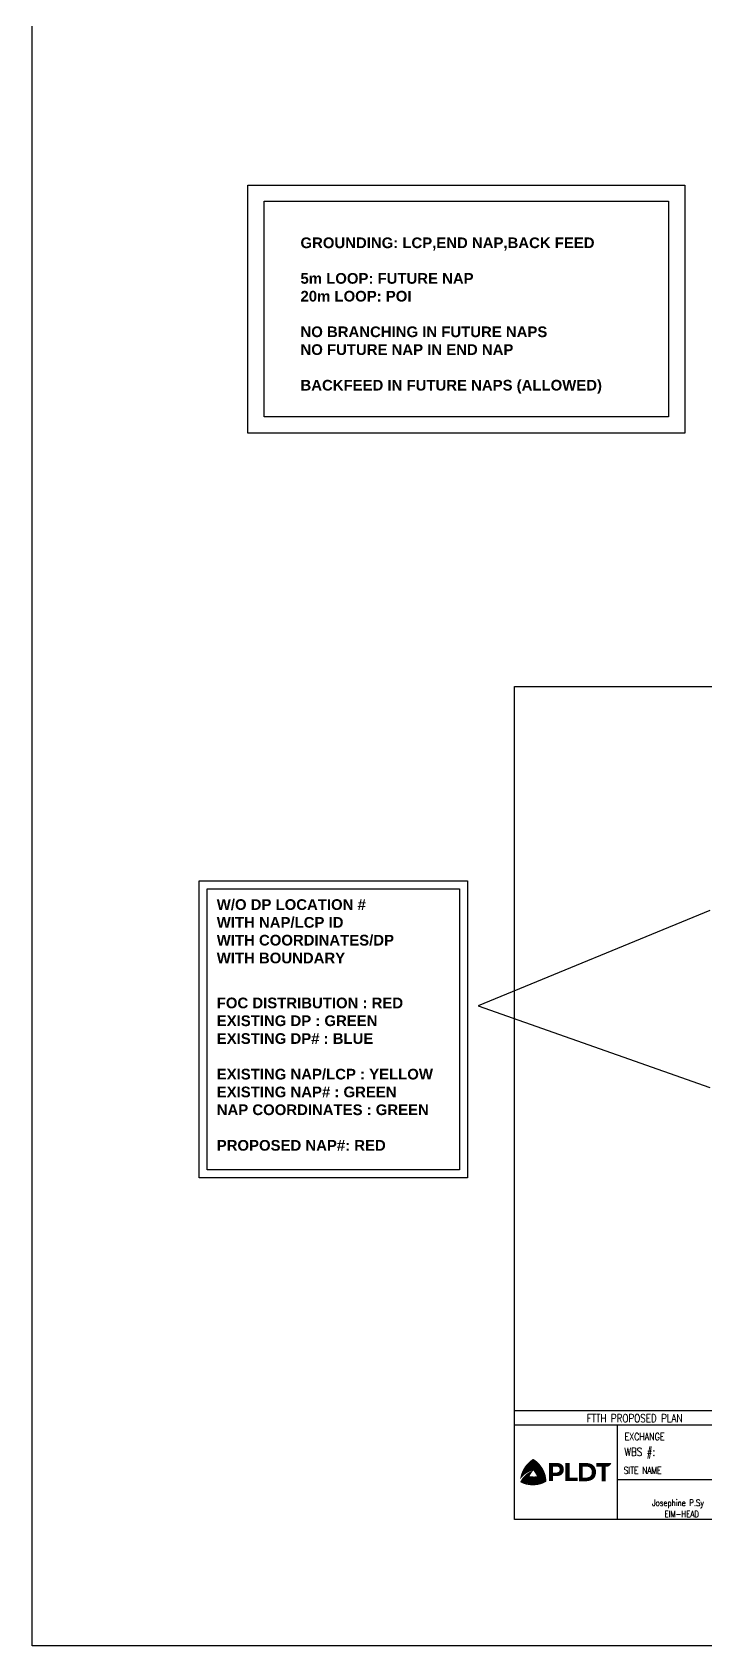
# Model space of a CAD drawing. Extents: x -663610 to -207124, y 70878 to 297551.
# Drawn here: x -269523 to -265350, y 70878 to 80870 of the extents above; entities that cross this region are included whole.
import ezdxf

# ---------------------------------------------------------------- set-up
doc = ezdxf.new("R2010")
doc.units = 0
doc.header["$LTSCALE"] = 0.3
doc.layers.get('0').update_dxf_attribs({"linetype": 'CONTINUOUS'})
for name, color, linetype in [('BASEMAP', 7, 'CONTINUOUS'), ('NAP #', 3, 'CONTINUOUS'), ('Print', 7, 'CONTINUOUS')]:
    doc.layers.add(name, color=color, linetype=linetype)
doc.styles.add('ROMANS', font='ROMANS.SHX', dxfattribs={"width": 0.8, "height": 2})
doc.styles.add('WMF-Arial Unicode MS0', font='')
doc.styles.get('WMF-Arial Unicode MS0').set_extended_font_data('Arial Unicode MS', bold=True)

# ---------------------------------------------------------------- blocks, each defined once
blk = doc.blocks.new('logo2016')
at = {"layer": 'BASEMAP', "lineweight": 0, "ltscale": 2}
for color, points in [(18, [(-355396.6, 144131.5), (-355397.2, 144131.3), (-355398.3, 144131), (-355399, 144130.7), (-355400.5, 144130.1), (-355401.7, 144129.4), (-355402.6, 144128.8), (-355403.6, 144128.1), (-355404.3, 144127.4), (-355404.9, 144126.8), (-355405.7, 144126), (-355406.2, 144125.4), (-355406.7, 144124.8), (-355407, 144124.4), (-355406.9, 144124.8), (-355406.9, 144125.5), (-355406.7, 144126.4), (-355406.5, 144127.5), (-355406.2, 144128.6), (-355405.3, 144130.9), (-355404.2, 144133), (-355403.4, 144134.3), (-355402.4, 144135.6), (-355401.9, 144136.2), (-355401, 144135.7), (-355400.1, 144134.9), (-355399, 144134), (-355398.2, 144133.3), (-355397.2, 144132.2)]), (10, [(-355401.9, 144136.2), (-355401, 144137.2), (-355400.2, 144138), (-355399.3, 144138.8), (-355398.2, 144139.7), (-355397.5, 144140.2), (-355396.6, 144140.7), (-355396.3, 144140.2), (-355395.8, 144139.5), (-355395.4, 144138.9), (-355395, 144138), (-355394.5, 144137), (-355394.2, 144136), (-355394.1, 144135.8), (-355393.6, 144133.9), (-355393.4, 144132), (-355393.3, 144130.2), (-355393.4, 144128.3), (-355393.7, 144126.8), (-355394.1, 144127.7), (-355394.5, 144128.4), (-355394.9, 144129.1), (-355395.4, 144129.9), (-355396, 144130.7), (-355396.6, 144131.5), (-355397.2, 144132.2), (-355398.2, 144133.3), (-355399, 144134), (-355400.1, 144134.9), (-355401, 144135.7)]), (12, [(-355396.6, 144140.7), (-355396.3, 144140.6), (-355396.1, 144140.4), (-355395.8, 144140.2), (-355395.5, 144140), (-355395.1, 144139.7), (-355394.6, 144139.4), (-355394.1, 144139), (-355393.5, 144138.4), (-355392.8, 144137.8), (-355392.1, 144137.1), (-355391.2, 144136.1), (-355389.7, 144134.1), (-355388.6, 144132.3), (-355388, 144131), (-355387.7, 144130.2), (-355387.3, 144129.4), (-355387.2, 144129), (-355387.1, 144128.7), (-355387.6, 144128.4), (-355387.9, 144128.3), (-355388.3, 144128.1), (-355388.9, 144127.9), (-355389.5, 144127.7), (-355390.2, 144127.5), (-355390.9, 144127.3), (-355391.9, 144127.1), (-355392.8, 144126.9), (-355393.7, 144126.8), (-355393.6, 144127.5), (-355393.4, 144128.3), (-355393.4, 144129.3), (-355393.3, 144130.2), (-355393.3, 144131.1), (-355393.4, 144132), (-355393.5, 144132.9), (-355393.6, 144133.9), (-355394.1, 144135.8), (-355394.5, 144137), (-355394.8, 144137.5), (-355395, 144138), (-355395.2, 144138.4), (-355395.4, 144138.9), (-355395.6, 144139.2), (-355395.8, 144139.5), (-355396, 144139.9), (-355396.3, 144140.2)]), (12, [(-355367.6, 144137.5), (-355367.6, 144137.5), (-355370.9, 144137.5), (-355370.9, 144122.9), (-355361.2, 144122.9), (-355361.2, 144125.8), (-355361.2, 144125.8), (-355367.6, 144125.8)]), (12, [(-355346.2, 144137.4), (-355346.2, 144134.6), (-355342, 144134.6), (-355342, 144122.8), (-355338.6, 144122.8), (-355338.6, 144134.6), (-355337.3, 144134.6), (-355336.8, 144134.6), (-355336.5, 144134.7), (-355336, 144134.9), (-355335.6, 144135.2), (-355335.3, 144135.5), (-355335, 144135.8), (-355334.8, 144136.1), (-355334.5, 144136.5), (-355334.4, 144137), (-355334.2, 144137.4), (-355334.4, 144137.4)]), (16, [(-355399.5, 144126.9), (-355398.6, 144128.6), (-355397.5, 144130.3), (-355396.6, 144131.5), (-355396.8, 144131.4), (-355397.1, 144131.3), (-355397.6, 144131.1), (-355398.1, 144130.9), (-355398.6, 144130.7), (-355399.2, 144130.4), (-355400.2, 144129.8), (-355401.3, 144129.1), (-355402.4, 144128.3), (-355403.1, 144127.6), (-355403.9, 144126.8), (-355404.6, 144126), (-355405.1, 144125.5), (-355405.6, 144124.8), (-355406, 144124.1), (-355406.6, 144123.1), (-355407.1, 144122.1), (-355406.4, 144121.8), (-355405.3, 144121.2), (-355404.3, 144120.9), (-355403, 144120.4), (-355401.9, 144120.1), (-355401.3, 144120), (-355401.3, 144120.4), (-355401.2, 144120.9), (-355401, 144122), (-355400.8, 144123), (-355400.5, 144124.1), (-355400.2, 144125.1), (-355399.8, 144126.1)]), (8, [(-355401.3, 144120), (-355399.6, 144119.8), (-355398.3, 144119.6), (-355396.8, 144119.6), (-355395.9, 144119.6), (-355394.7, 144119.7), (-355393.5, 144119.8), (-355392.1, 144120.1), (-355391, 144120.4), (-355389.6, 144120.8), (-355388.8, 144121.2), (-355387.6, 144121.7), (-355386.8, 144122.1), (-355386.1, 144122.5), (-355386.8, 144122.5), (-355387.9, 144122.5), (-355388.7, 144122.6), (-355389.6, 144122.7), (-355390.5, 144122.9), (-355391.5, 144123.1), (-355392.4, 144123.3), (-355393, 144123.5), (-355394.2, 144123.9), (-355395.3, 144124.4), (-355396.5, 144125), (-355398.1, 144125.9), (-355399, 144126.5), (-355399.3, 144126.8), (-355399.5, 144126.9), (-355399.8, 144126.1), (-355400.2, 144125.1), (-355400.5, 144124.1), (-355400.8, 144123), (-355401, 144122)]), (9, [(-355387.1, 144128.7), (-355387.6, 144128.4), (-355388.3, 144128.1), (-355389.5, 144127.7), (-355390.9, 144127.3), (-355392.8, 144126.9), (-355393.7, 144126.8), (-355394.7, 144126.7), (-355395.6, 144126.6), (-355396.5, 144126.6), (-355397.6, 144126.7), (-355399.1, 144126.8), (-355399.5, 144126.9), (-355399.3, 144126.8), (-355399, 144126.5), (-355398.1, 144125.9), (-355396.5, 144125), (-355395.3, 144124.4), (-355394.2, 144123.9), (-355393, 144123.5), (-355392.4, 144123.3), (-355391.5, 144123.1), (-355390.5, 144122.9), (-355389.6, 144122.7), (-355388.7, 144122.6), (-355387.9, 144122.5), (-355386.8, 144122.5), (-355386.1, 144122.5), (-355386.1, 144123.5), (-355386.4, 144125.8), (-355386.7, 144127.5)])]:
    blk.add_hatch(color=color, dxfattribs=at).paths.add_polyline_path(points)
h = blk.add_hatch(color=12, dxfattribs=at)
h.paths.add_polyline_path([(-355380.7, 144122.9), (-355382.6, 144122.9), (-355384, 144122.9), (-355384, 144124.2), (-355384, 144129.4), (-355384, 144137.4), (-355379.2, 144137.4), (-355378.2, 144137.4), (-355377.6, 144137.4), (-355377.1, 144137.4), (-355376.3, 144137.3), (-355375.6, 144137.1), (-355375, 144136.9), (-355374.5, 144136.7), (-355373.9, 144136.3), (-355373.4, 144135.8), (-355373, 144135.3), (-355372.7, 144134.7), (-355372.4, 144134), (-355372.3, 144133.4), (-355372.2, 144132.7), (-355372.1, 144132.1), (-355372.2, 144131.7), (-355372.2, 144131.1), (-355372.4, 144130.6), (-355372.5, 144130.1), (-355372.7, 144129.7), (-355373.1, 144129), (-355373.5, 144128.5), (-355374, 144128.1), (-355374.4, 144127.8), (-355375.1, 144127.5), (-355375.5, 144127.3), (-355376.4, 144127.1), (-355377.1, 144127), (-355377.9, 144126.9), (-355378.4, 144126.9), (-355380.7, 144126.9), (-355380.7, 144125.9)])
h.paths.add_polyline_path([(-355380.7, 144134.6), (-355380.7, 144129.8), (-355378.7, 144129.8), (-355378.2, 144129.8), (-355377.6, 144129.8), (-355377.1, 144129.9), (-355376.7, 144130.1), (-355376.4, 144130.2), (-355376.1, 144130.5), (-355375.9, 144130.8), (-355375.7, 144131.1), (-355375.6, 144131.6), (-355375.6, 144131.9), (-355375.6, 144132.4), (-355375.6, 144132.9), (-355375.8, 144133.4), (-355376, 144133.8), (-355376.2, 144134), (-355376.4, 144134.2), (-355376.6, 144134.3), (-355376.9, 144134.4), (-355377.2, 144134.5), (-355377.6, 144134.6), (-355378, 144134.6), (-355378.5, 144134.6)], flags=16)
h = blk.add_hatch(color=12, dxfattribs=at)
h.paths.add_polyline_path([(-355357, 144134.6), (-355357, 144125.7), (-355354.5, 144125.7), (-355354.4, 144125.7), (-355353.8, 144125.7), (-355353.1, 144125.9), (-355352.6, 144126), (-355352.1, 144126.2), (-355351.5, 144126.5), (-355351.2, 144126.7), (-355350.7, 144127.1), (-355350.5, 144127.5), (-355350.2, 144128), (-355349.9, 144128.6), (-355349.8, 144129.2), (-355349.8, 144129.7), (-355349.7, 144130.4), (-355349.8, 144130.9), (-355349.9, 144131.4), (-355350.1, 144132.1), (-355350.3, 144132.5), (-355350.5, 144132.8), (-355350.7, 144133.1), (-355351, 144133.4), (-355351.3, 144133.6), (-355351.6, 144133.9), (-355352, 144134.1), (-355352.6, 144134.3), (-355353.1, 144134.4), (-355353.5, 144134.5), (-355353.9, 144134.5), (-355354.3, 144134.6), (-355354.5, 144134.6)], flags=16)
h.paths.add_polyline_path([(-355359.9, 144137.4), (-355359.9, 144122.8), (-355354.3, 144122.8), (-355353.3, 144122.9), (-355352.2, 144123.1), (-355351.1, 144123.4), (-355350.5, 144123.6), (-355349.7, 144123.9), (-355349.1, 144124.3), (-355348.6, 144124.7), (-355348.1, 144125.2), (-355347.6, 144125.8), (-355347.3, 144126.4), (-355346.9, 144127.1), (-355346.7, 144127.9), (-355346.5, 144128.7), (-355346.4, 144129.7), (-355346.4, 144130.4), (-355346.4, 144131.1), (-355346.5, 144131.6), (-355346.6, 144132), (-355346.8, 144132.7), (-355347.1, 144133.5), (-355347.4, 144134.2), (-355347.8, 144134.7), (-355348.1, 144135.1), (-355348.6, 144135.6), (-355349.2, 144136), (-355350.2, 144136.6), (-355351, 144136.9), (-355351.9, 144137.1), (-355352.9, 144137.3), (-355353.4, 144137.4), (-355353.9, 144137.4), (-355354.2, 144137.4)])

msp = doc.modelspace()

# ---------------------------------------------------------------- linework, layer by layer
at = {"ltscale": 0.3}
for p, q in [((-266535.5, 72245.2), (-262406.6, 72245.2)), ((-265899.6, 72245.2), (-265899.6, 71659.2)), ((-265899.6, 71908.4), (-265046.7, 71908.4))]:
    msp.add_line(p, q, dxfattribs=at)
at = {"color": 0, "lineweight": 0, "ltscale": 0.3}
msp.add_lwpolyline([(-266535.5, 76818.6), (-259165, 76818.6), (-259165, 72335.4), (-266535.5, 72335.4)], close=True, dxfattribs=at)
at = {"ltscale": 0.3}
msp.add_lwpolyline([(-266535.5, 72335.4), (-259165, 72335.4), (-259165, 71659.2), (-266535.5, 71659.2)], close=True, dxfattribs=at)
msp.add_lwpolyline([(-266535.5, 72335.4), (-259165, 72335.4), (-259165, 71659.2), (-266535.5, 71659.2)], close=True, dxfattribs=at)
at = {"layer": 'BASEMAP', "color": 152, "ltscale": 2, "true_color": 0x2776bb}
for points in [[(-245787.2, 70878.3), (-269522.5, 70878.3), (-269522.5, 85901.3), (-245787.2, 85901.3)], [(-268186.2, 79923.1), (-265480.2, 79923.1), (-265480.2, 78388.2), (-268186.2, 78388.2)], [(-268086.2, 79823.1), (-265580.2, 79823.1), (-265580.2, 78488.2), (-268086.2, 78488.2)], [(-268488.7, 75615.2), (-266826.2, 75615.2), (-266826.2, 73774.9), (-268488.7, 73774.9)], [(-268438.7, 75565.2), (-266876.2, 75565.2), (-266876.2, 73824.9), (-268438.7, 73824.9)]]:
    msp.add_lwpolyline(points, close=True, dxfattribs=at)
at = {"layer": 'NAP #', "color": 152, "ltscale": 2, "true_color": 0x2776bb}
msp.add_lwpolyline([(-265325.2, 75431.3), (-266759.3, 74841.6), (-265325.2, 74335.9)], dxfattribs=at)
at = {"layer": 'Print', "ltscale": 2}
msp.add_lwpolyline([(-266535.5, 76818.6), (-259165, 76818.6), (-259165, 71659.2), (-266535.5, 71659.2)], close=True, dxfattribs=at)

# ---------------------------------------------------------------- block references
at = {"layer": 'BASEMAP', "color": 2, "lineweight": 0, "xscale": 7.743999999836088, "yscale": 7.743999999836088, "zscale": 7.743999999836088}
msp.add_blockref('logo2016', (2485772.7, -1044190.2), dxfattribs=at)

# ---------------------------------------------------------------- texts
at = {"style": 'ROMANS'}
for s, insert, char_height, width, attachment_point in [('FTTH PROPOSED PLAN', (-266087.2, 72311.9), 49.56, 1853.648, 1), ('{\\T0.95;SITE NAME}', (-265858.5, 71964.9), 44.258, 1655.348, 4), ('Josephine P.Sy', (-265682.2, 71783.4), 39.648, 1853.648, 1), ('EIM-HEAD', (-265605.6, 71713.3), 39.65, 1853.648, 1)]:
    msp.add_mtext(s, dxfattribs=dict(at, insert=insert, char_height=char_height, width=width, attachment_point=attachment_point))
at = {"lineweight": 9, "attachment_point": 4, "style": 'ROMANS'}
for s, insert, char_height, width in [('EXCHANGE', (-265853.2, 72173.4), 44.61, 1716.128), ('WBS #:', (-265853.7, 72070.4), 49.57, 1853.869)]:
    msp.add_mtext(s, dxfattribs=dict(at, insert=insert, char_height=char_height, width=width))
at = {"layer": 'BASEMAP', "color": 152, "ltscale": 2, "true_color": 0x2776bb, "char_height": 66.128, "attachment_point": 1, "style": 'WMF-Arial Unicode MS0'}
for s, insert, width in [('{\\fArial Unicode MS|b1|i0|c134|p32;GROUNDING: LCP,END NAP,BACK FEED\\P\\P5m LOOP: FUTURE NAP\\P20m LOOP: POI\\P\\PNO BRANCHING IN FUTURE NAPS}\\PNO FUTURE NAP IN END NAP{\\fArial Unicode MS|b1|i0|c134|p32;\\P^JBACKFEED IN FUTURE NAPS (ALLOWED)}', (-267860.7, 79599.3), 2384.689), ('{\\fArial Unicode MS|b1|i0|c134|p32;W/O DP LOCATION #\\PWITH NAP/LCP ID\\PWITH COORDINATES/DP}\\PWITH BOUNDARY', (-268379.5, 75501.1), 1789.567), ('{\\fArial Unicode MS|b1|i0|c134|p32;FOC DISTRIBUTION : RED\\PEXISTING DP : GREEN\\PEXISTING DP# : BLUE\\P\\PEXISTING NAP/LCP : YELLOW\\PEXISTING NAP# : GREEN\\PNAP COORDINATES : GREEN}\\P\\PPROPOSED NAP#: RED', (-268379.5, 74891.9), 1789.567)]:
    msp.add_mtext(s, dxfattribs=dict(at, insert=insert, width=width))

doc.saveas('drawing.dxf')
